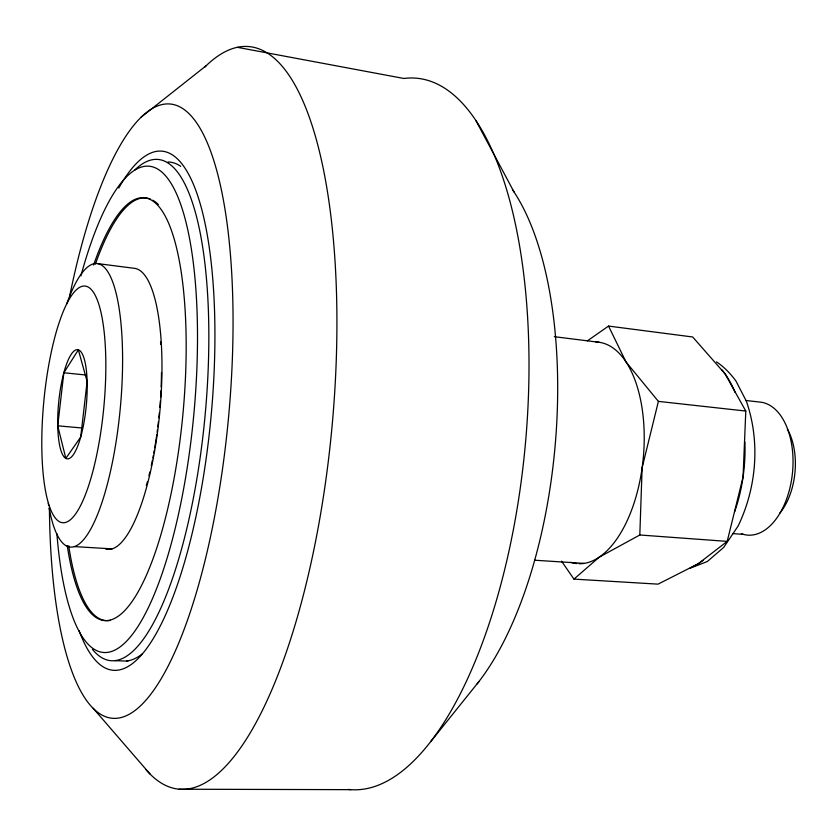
<?xml version="1.0" encoding="UTF-8"?>
<svg xmlns="http://www.w3.org/2000/svg" width="837" height="837" viewBox="0 0 837 837"><rect width="100%" height="100%" fill="white"/><g stroke="black" fill="none" stroke-linecap="round" stroke-linejoin="round"><path stroke-width="1.26" d="M561.522 561.146L573.952 579.11L599.125 557.233L639.813 534.989L642.125 467.737L658.395 401.383L625.992 361.919L608.541 326.074L587.396 340.858M608.541 326.074L692.691 336.987L725.041 373.846L745.788 411.051L743.068 476.996L727.196 541.382L698.142 563.793L658.07 584.142L573.952 579.11M57.732 425.824L63.842 372.768L78.364 349.835L87.132 381.546L80.697 437.071L65.83 458.373L57.732 425.824L82.403 428.021M430.741 741.582L478.879 681.621M140.972 117.295L206.205 65.684M689.542 568.459L707.296 561.533L723.681 547.419L738.129 526.013C756.648 487.511 760.414 441.748 746.374 401.205L735.922 380.981C730.638 373.731 723.995 366.815 716.472 361.877M179.055 789.228L350.797 789.657M114.951 660.675L127.967 661.104M74.378 546.592L112.085 548.873M534.55 560.215L584.132 563.395M639.813 534.989L727.196 541.382M733.128 533.619L743.549 534.404M63.842 372.768L85.929 375.007M658.395 401.383L745.788 411.051M745.631 400.463L761.231 402.231A66.814 39.077 -84.6 0 1 791.76 478.555A66.814 39.077 -84.6 0 1 741.362 533.713M554.282 336.683L599.522 342.343M97.479 263.582L134.726 268.374A141.139 39.004 -84.6 0 1 159.302 417.161A141.139 39.004 -84.6 0 1 105.64 548.957M237.446 47.343L403.915 78.479A357.242 142.489 -84.6 0 1 526.316 433.011A357.242 142.489 -84.6 0 1 348.307 789.417M93.179 708.269L149.959 773.953M475.991 120.748L514.064 192.039M721.735 369.63A108.276 59.657 -84.6 0 1 735.074 392.469M744.888 442.009A108.276 59.657 -84.6 0 1 734.604 511.857M702.996 560.424A108.276 59.657 -84.6 0 1 692.063 566.952M595.881 342.03A111.227 56.016 -84.6 0 1 643.611 453.957A111.227 56.016 -84.6 0 1 579.194 563.74M576.735 563.594A111.227 56.016 -84.6 0 1 570.74 562.297M118.77 188.043A260.715 73.74 -84.6 0 1 208.769 244.111A260.715 73.74 -84.6 0 1 178.511 581.464A260.715 73.74 -84.6 0 1 79.076 630.575M142.353 653.843A250.577 71.951 -84.6 0 1 126.774 660.958M167.955 161.98A250.577 71.951 -84.6 0 1 180.729 166.364M69.649 296.277A308.487 87.529 -84.6 0 1 216.783 170.685A308.487 87.529 -84.6 0 1 169.681 663.019A308.487 87.529 -84.6 0 1 49.414 507.745M204.605 67.253A372.936 118.299 -84.6 0 1 332.948 416.177A372.936 118.299 -84.6 0 1 146.119 769.789M512.401 189.57A286.505 121.825 -84.6 0 1 477.059 683.944M66.688 304.03A142.416 36.776 -84.6 0 1 118.53 304.856A142.416 36.776 -84.6 0 1 101.35 504.272A142.416 36.776 -84.6 0 1 49.111 508.028M48.672 505.548A142.416 36.776 -84.6 0 1 48.243 502.995M787.335 429.046A55.524 32.716 -84.6 0 1 779.843 513.112M80.927 275.844A244.205 67.797 -84.6 0 1 187.457 228.396A244.205 67.797 -84.6 0 1 153.087 597.199A244.205 67.797 -84.6 0 1 56.895 533.765M134.778 170.026A251.728 70.852 -84.6 0 1 205.463 411.344A251.728 70.852 -84.6 0 1 92.468 649.439M93.577 265.047A212.336 58.852 -84.6 0 1 179.202 260.223A212.336 58.852 -84.6 0 1 150.618 565.08A212.336 58.852 -84.6 0 1 67.263 545.672M152.763 200.221A212.253 58.988 -84.6 0 1 158.371 204.542M110.484 620.395A212.253 58.988 -84.6 0 1 68.707 545.755M95.418 264.063A212.253 58.988 -84.6 0 1 150.44 199.112M160.537 341.716A134.788 37.341 -84.6 0 1 160.725 344.415M161.489 372.507A134.788 37.341 -84.6 0 1 161.133 386.84M160.966 390.638A134.788 37.341 -84.6 0 1 160.61 397.052M160.348 400.933A134.788 37.341 -84.6 0 1 159.846 407.431M159.386 412.631A134.788 37.341 -84.6 0 1 158.863 417.809M158.444 421.66A134.788 37.341 -84.6 0 1 157.827 426.839M157.492 429.486A134.788 37.341 -84.6 0 1 157.136 432.122M156.77 434.759A134.788 37.341 -84.6 0 1 154.73 447.795M154.28 450.358A134.788 37.341 -84.6 0 1 153.83 452.901M153.359 455.412A134.788 37.341 -84.6 0 1 152.878 457.891M152.386 460.35A134.788 37.341 -84.6 0 1 151.288 465.571M149.833 471.995A134.788 37.341 -84.6 0 1 148.923 475.782M147.343 481.924A134.788 37.341 -84.6 0 1 146.36 485.491M93.598 468.469A118.854 30.142 -84.6 0 0 85.719 286.16A118.854 30.142 -84.6 0 0 42.112 458.509A118.854 30.142 -84.6 0 0 93.598 468.469M81.199 435.219A54.823 13.884 -84.6 0 0 78.364 349.835A54.823 13.884 -84.6 0 0 57.784 427.707A54.823 13.884 -84.6 0 0 81.199 435.219"/></g></svg>
